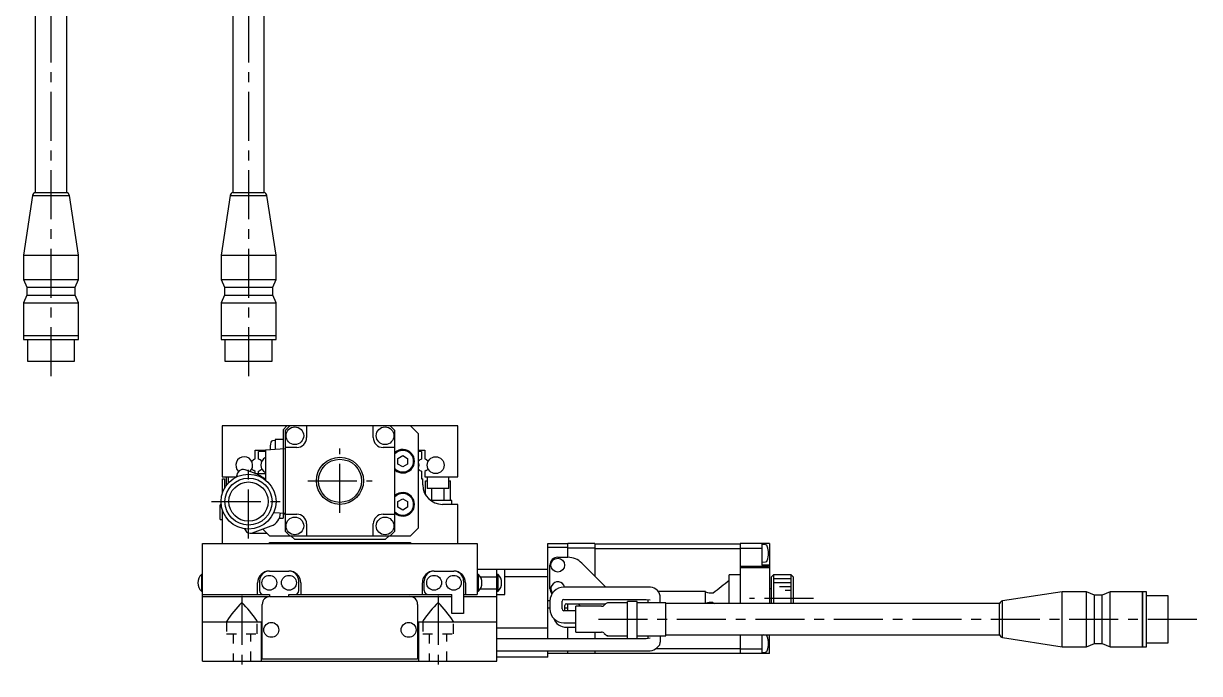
# Model space of a CAD drawing. Extents: x -272 to 411, y 17 to 421.
# Drawn here: x -234.8 to 64.9, y 19.5 to 185.3 of the extents above; entities that cross this region are included whole.
import ezdxf

# ---------------------------------------------------------------- set-up
doc = ezdxf.new("R2010")
doc.units = 0
doc.header["$LTSCALE"] = 10
doc.linetypes.add('CENTER', pattern=[2, 1.25, -0.25, 0.25, -0.25])
doc.linetypes.add('DOT', pattern=[0.5, 0.25, -0.25])
doc.layers.add('1', color=7, linetype='CONTINUOUS')

msp = doc.modelspace()

# ---------------------------------------------------------------- linework, layer by layer
at = {"layer": '1', "color": 4, "linetype": 'CENTER'}
for p, q in [((-227.832557, 247.846061), (-227.832557, 92.846061)), ((-177.481957, 247.846061), (-177.481957, 92.846061)), ((-154.181957, 60.47326), (-154.181957, 76.87326)), ((-177.481957, 53.973261), (-177.481957, 72.773259)), ((-162.381957, 68.67326), (-145.981957, 68.67326)), ((-186.881956, 63.37326), (-168.081958, 63.37326)), ((-179.181957, 39.327125), (-179.181957, 19.5497)), ((-129.181957, 39.327125), (-129.181957, 19.5497)), ((-33.517248, 38.67326), (-49.784141, 38.67326)), ((-88.302795, 33.37326), (64.880512, 33.37326))]:
    msp.add_line(p, q, dxfattribs=at)
at = {"layer": '1', "color": 7, "linetype": 'CONTINUOUS'}
for p, q in [((-231.832557, 227.203169), (-231.832557, 142.160825)), ((-223.832557, 142.160825), (-223.832557, 227.203169)), ((-181.481957, 227.203169), (-181.481957, 142.160825)), ((-173.481957, 142.160825), (-173.481957, 227.203169)), ((-232.516883, 141.437152), (-234.832556, 126.203169)), ((-232.516883, 141.437152), (-223.148232, 141.437152)), ((-231.832557, 142.160825), (-223.832557, 142.160825)), ((-220.832558, 126.203169), (-223.148232, 141.437152)), ((-182.166283, 141.437152), (-184.481956, 126.203169)), ((-182.166283, 141.437152), (-172.797631, 141.437152)), ((-181.481957, 142.160825), (-173.481957, 142.160825)), ((-170.481958, 126.203169), (-172.797631, 141.437152)), ((-234.832556, 126.203169), (-220.832558, 126.203169)), ((-234.832556, 126.203169), (-234.832556, 120.01017)), ((-220.832558, 120.01017), (-220.832558, 126.203169)), ((-184.481956, 126.203169), (-184.481956, 120.01017)), ((-184.481956, 126.203169), (-170.481958, 126.203169)), ((-170.481958, 120.01017), (-170.481958, 126.203169)), ((-234.832556, 120.01017), (-220.832558, 120.01017)), ((-234.832556, 120.01017), (-233.982557, 118.01017)), ((-221.682557, 118.01017), (-220.832558, 120.01017)), ((-184.481956, 120.01017), (-183.631957, 118.01017)), ((-184.481956, 120.01017), (-170.481958, 120.01017)), ((-171.331957, 118.01017), (-170.481958, 120.01017)), ((-233.982557, 118.01017), (-221.682557, 118.01017)), ((-233.982557, 118.01017), (-233.982557, 116.01017)), ((-221.682557, 116.01017), (-221.682557, 118.01017)), ((-183.631957, 118.01017), (-183.631957, 116.01017)), ((-183.631957, 118.01017), (-171.331957, 118.01017)), ((-171.331957, 116.01017), (-171.331957, 118.01017)), ((-233.982557, 116.01017), (-234.832556, 114.01017)), ((-234.832556, 114.01017), (-220.832558, 114.01017)), ((-234.832556, 114.01017), (-234.832556, 105.75317)), ((-233.982557, 116.01017), (-221.682557, 116.01017)), ((-220.832558, 114.01017), (-221.682557, 116.01017)), ((-220.832558, 105.75317), (-220.832558, 114.01017)), ((-183.631957, 116.01017), (-184.481956, 114.01017)), ((-184.481956, 114.01017), (-184.481956, 105.75317)), ((-184.481956, 114.01017), (-170.481958, 114.01017)), ((-183.631957, 116.01017), (-171.331957, 116.01017)), ((-170.481958, 114.01017), (-171.331957, 116.01017)), ((-170.481958, 105.75317), (-170.481958, 114.01017)), ((-234.832556, 105.75317), (-220.832558, 105.75317)), ((-234.832556, 105.75317), (-234.782556, 105.70317)), ((-234.832556, 105.70317), (-220.832558, 105.70317)), ((-234.832556, 105.70317), (-234.832556, 104.703168)), ((-220.882558, 105.70317), (-220.832558, 105.75317)), ((-220.832558, 104.703168), (-220.832558, 105.70317)), ((-184.481956, 105.75317), (-184.431956, 105.70317)), ((-184.481956, 105.75317), (-170.481958, 105.75317)), ((-184.481956, 105.70317), (-184.481956, 104.703168)), ((-184.481956, 105.70317), (-170.481958, 105.70317)), ((-170.531958, 105.70317), (-170.481958, 105.75317)), ((-170.481958, 104.703168), (-170.481958, 105.70317)), ((-234.832556, 104.703168), (-220.832558, 104.703168)), ((-233.832555, 104.703168), (-233.832555, 99.203167)), ((-221.832559, 99.203167), (-221.832559, 104.703168)), ((-184.481956, 104.703168), (-170.481958, 104.703168)), ((-183.481955, 104.703168), (-183.481955, 99.203167)), ((-171.481959, 99.203167), (-171.481959, 104.703168)), ((-233.832555, 99.203167), (-221.832559, 99.203167)), ((-183.481955, 99.203167), (-171.481959, 99.203167)), ((-184.181957, 82.67326), (-184.181957, 69.67326)), ((-124.181957, 82.67326), (-184.181957, 82.67326)), ((-167.681957, 82.67326), (-168.681957, 81.67326)), ((-168.681957, 81.67326), (-168.681957, 59.17326)), ((-166.981957, 82.67326), (-168.181957, 81.47326)), ((-168.181957, 81.47326), (-168.181957, 55.87326)), ((-162.681957, 82.67326), (-162.681957, 79.67326)), ((-145.681957, 79.67326), (-145.681957, 82.67326)), ((-140.181957, 81.47326), (-141.381957, 82.67326)), ((-140.181957, 55.87326), (-140.181957, 81.47326)), ((-134.181957, 80.67326), (-136.181957, 82.67326)), ((-124.181957, 69.67326), (-124.181957, 82.67326)), ((-170.681957, 78.92326), (-171.364744, 78.863524)), ((-168.681957, 79.17326), (-170.681957, 79.17326)), ((-170.681957, 79.17326), (-170.681957, 76.748443)), ((-134.181957, 56.67326), (-134.181957, 80.67326)), ((-175.781957, 74.281801), (-175.781957, 76.47326)), ((-175.781957, 76.47326), (-173.181957, 76.47326)), ((-174.981957, 74.20954), (-174.981957, 76.17326)), ((-173.181957, 76.17326), (-174.981957, 76.17326)), ((-173.181957, 76.57363), (-168.181957, 76.92326)), ((-173.181957, 76.573626), (-173.181957, 68.896845)), ((-165.181957, 77.17326), (-168.181957, 77.17326)), ((-140.181957, 77.17326), (-143.181957, 77.17326)), ((-139.431957, 74.394948), (-138.181957, 75.116636)), ((-138.181957, 75.116636), (-136.931957, 74.394948)), ((-134.181957, 76.47326), (-132.581957, 76.47326)), ((-133.381957, 76.17326), (-134.181957, 76.17326)), ((-133.381957, 76.17326), (-133.381957, 74.20954)), ((-132.581957, 76.47326), (-132.581957, 74.281801)), ((-176.142052, 74.0739), (-175.781957, 74.281801)), ((-139.431957, 72.951572), (-139.431957, 74.394948)), ((-138.181957, 72.229884), (-139.431957, 72.951572)), ((-136.931957, 72.951572), (-138.181957, 72.229884)), ((-136.931957, 74.394948), (-136.931957, 72.951572)), ((-132.581957, 74.281801), (-132.221862, 74.0739)), ((-184.181957, 69.67326), (-180.533184, 69.67326)), ((-184.081957, 69.17326), (-183.581957, 69.17326)), ((-184.081957, 65.705638), (-184.081957, 69.17326)), ((-183.581957, 69.17326), (-183.581957, 66.806915)), ((-183.181957, 69.67326), (-183.181957, 67.436508)), ((-182.681957, 69.67326), (-182.681957, 68.059408)), ((-180.437525, 69.7187), (-180.437525, 70.003562)), ((-175.962835, 70.588537), (-178.357394, 71.460086)), ((-175.781957, 71.06472), (-176.142052, 71.272621)), ((-175.781957, 70.520728), (-175.781957, 71.06472)), ((-173.181957, 70.423259), (-175.538858, 70.423259)), ((-174.981957, 70.423259), (-174.981957, 71.13698)), ((-133.381957, 71.13698), (-133.381957, 69.17326)), ((-133.381957, 69.17326), (-133.081957, 69.17326)), ((-133.081957, 67.67326), (-133.081957, 69.17326)), ((-132.221862, 71.272621), (-132.581957, 71.06472)), ((-132.581957, 71.06472), (-132.581957, 69.67326)), ((-132.581957, 69.67326), (-124.181957, 69.67326)), ((-131.931957, 69.67326), (-131.931957, 66.67326)), ((-126.431957, 66.67326), (-126.431957, 69.67326)), ((-132.357383, 65.083494), (-132.357383, 68.67326)), ((-132.357383, 68.67326), (-131.931957, 68.67326)), ((-126.431957, 66.67326), (-131.931957, 66.67326)), ((-130.76967, 63.67326), (-130.76967, 66.67326)), ((-127.594244, 63.67326), (-127.594244, 66.67326)), ((-126.431957, 68.67326), (-126.006531, 68.67326)), ((-126.006531, 63.67326), (-126.006531, 68.67326)), ((-139.431957, 63.394948), (-138.181957, 64.116636)), ((-139.431957, 61.951572), (-139.431957, 63.394948)), ((-138.181957, 64.116636), (-136.931957, 63.394948)), ((-136.931957, 63.394948), (-136.931957, 61.951572)), ((-125.681957, 63.67326), (-131.081957, 63.67326)), ((-125.681957, 62.67326), (-125.681957, 63.67326)), ((-184.436091, 62.57326), (-184.681957, 62.57326)), ((-184.681957, 58.77326), (-184.681957, 62.57326)), ((-184.181957, 61.34595), (-184.181957, 52.67326)), ((-171.044684, 60.623442), (-168.181957, 60.423261)), ((-169.350138, 60.496806), (-169.350138, 60.504947)), ((-168.181957, 60.17326), (-165.181957, 60.17326)), ((-143.181957, 60.17326), (-140.181957, 60.17326)), ((-138.181957, 61.229884), (-139.431957, 61.951572)), ((-136.931957, 61.951572), (-138.181957, 61.229884)), ((-124.181957, 62.67326), (-128.081957, 62.67326)), ((-124.181957, 52.67326), (-124.181957, 62.67326)), ((-184.681957, 58.77326), (-184.181957, 58.77326)), ((-176.478008, 55.416737), (-171.685966, 57.160897)), ((-169.606093, 59.17326), (-168.681957, 59.17326)), ((-162.681957, 57.67326), (-162.681957, 54.67326)), ((-145.681957, 54.67326), (-145.681957, 57.67326)), ((-177.00814, 55.32326), (-172.831957, 55.32326)), ((-173.873424, 56.364728), (-172.181957, 54.67326)), ((-172.181957, 54.67326), (-136.181957, 54.67326)), ((-168.181957, 55.87326), (-166.981957, 54.67326)), ((-166.681957, 54.67326), (-165.681957, 53.67326)), ((-142.681957, 53.67326), (-141.681957, 54.67326)), ((-141.381957, 54.67326), (-140.181957, 55.87326)), ((-136.181957, 54.67326), (-134.181957, 56.67326)), ((-189.181957, 22.67326), (-189.181957, 52.67326)), ((-189.181957, 52.67326), (-119.181957, 52.67326)), ((-172.181957, 52.97326), (-136.181957, 52.97326)), ((-172.181957, 52.67326), (-172.181957, 52.97326)), ((-142.681957, 53.67326), (-165.681957, 53.67326)), ((-136.181957, 52.97326), (-136.181957, 52.67326)), ((-119.181957, 52.67326), (-119.181957, 39.67326)), ((-101.181957, 52.67326), (-96.181957, 52.67326)), ((-101.181957, 28.42326), (-101.181957, 52.67326)), ((-96.181957, 51.67326), (-101.181957, 51.67326)), ((-96.081957, 52.67326), (-96.181957, 52.57326)), ((-96.181957, 52.67326), (-96.181957, 49.17326)), ((-89.181957, 51.47326), (-96.181957, 51.47326)), ((-89.181957, 52.67326), (-96.081957, 52.67326)), ((-89.181957, 52.67326), (-89.181957, 44.330114)), ((-89.181957, 52.57326), (-52.181957, 52.57326)), ((-89.181957, 51.431839), (-52.181957, 51.431839)), ((-52.181957, 52.67326), (-52.181957, 37.37326)), ((-44.681957, 52.67326), (-52.181957, 52.67326)), ((-52.181957, 51.47326), (-46.681957, 51.47326)), ((-46.681957, 52.67326), (-46.681957, 47.17326)), ((-45.696677, 52.337059), (-46.681957, 52.42326)), ((-44.681957, 52.67326), (-44.681957, 37.37326)), ((-98.681957, 49.17326), (-96.096171, 49.17326)), ((-46.681957, 47.92326), (-45.696677, 48.009461)), ((-172.181957, 45.67326), (-167.181957, 45.67326)), ((-130.181957, 45.67326), (-125.181957, 45.67326)), ((-119.181957, 46.17326), (-101.181957, 46.17326)), ((-114.181957, 22.67326), (-114.181957, 46.17326)), ((-112.181957, 39.67326), (-112.181957, 46.17326)), ((-100.681957, 41.17326), (-100.681957, 47.17326)), ((-92.560637, 47.708794), (-86.405405, 41.553562)), ((-52.181957, 46.92326), (-44.981957, 46.92326)), ((-52.181957, 46.573626), (-44.681957, 46.573626)), ((-44.681957, 47.17326), (-46.681957, 47.17326)), ((-44.981957, 46.888297), (-44.981957, 46.92326)), ((-44.681957, 46.888297), (-44.981957, 46.888297)), ((-189.474205, 44.82326), (-189.474205, 40.52326)), ((-189.181957, 44.82326), (-189.474205, 44.82326)), ((-175.181957, 39.67326), (-175.181957, 42.67326)), ((-174.681957, 43.17326), (-174.681957, 40.67326)), ((-164.681957, 40.67326), (-164.681957, 43.17326)), ((-164.181957, 42.67326), (-164.181957, 39.67326)), ((-133.181957, 39.67326), (-133.181957, 42.67326)), ((-132.681957, 40.67326), (-132.681957, 43.17326)), ((-122.681957, 43.17326), (-122.681957, 34.87326)), ((-122.181957, 42.67326), (-122.181957, 39.67326)), ((-118.889709, 44.82326), (-119.181957, 44.82326)), ((-118.889709, 40.52326), (-118.889709, 44.82326)), ((-118.405168, 44.20954), (-114.181957, 44.20954)), ((-113.889709, 44.82326), (-114.181957, 44.82326)), ((-113.889709, 40.52326), (-113.889709, 44.82326)), ((-101.181957, 44.17326), (-112.181957, 44.17326)), ((-52.181957, 44.67326), (-54.981957, 44.67326)), ((-54.981957, 37.37326), (-54.981957, 44.67326)), ((-43.681957, 44.67326), (-44.181957, 44.17326)), ((-44.181957, 37.37326), (-44.181957, 44.17326)), ((-43.681957, 44.67326), (-43.681957, 37.37326)), ((-39.181957, 44.67326), (-43.681957, 44.67326)), ((-39.181957, 37.37326), (-39.181957, 44.67326)), ((-38.681957, 44.17326), (-39.181957, 44.67326)), ((-38.681957, 44.17326), (-38.681957, 37.37326)), ((-189.474205, 40.52326), (-189.181957, 40.52326)), ((-189.181957, 39.67326), (-172.181957, 39.67326)), ((-189.181957, 39.17326), (-172.181957, 39.17326)), ((-172.181957, 39.67326), (-172.181957, 39.163235)), ((-171.981957, 39.17326), (-125.681957, 39.17326)), ((-167.181957, 39.17326), (-167.181957, 39.67326)), ((-167.181957, 39.67326), (-125.681957, 39.67326)), ((-125.681957, 34.87326), (-125.681957, 39.67326)), ((-122.681957, 39.67326), (-119.181957, 39.67326)), ((-122.681957, 39.17326), (-114.181957, 39.17326)), ((-119.181957, 40.52326), (-118.889709, 40.52326)), ((-118.405168, 41.13698), (-114.181957, 41.13698)), ((-114.181957, 40.52326), (-113.889709, 40.52326)), ((-114.181957, 39.67326), (-112.181957, 39.67326)), ((-76.118879, 41.553562), (-97.118879, 41.553562)), ((-60.981957, 40.423259), (-72.945127, 40.423259)), ((-72.568879, 37.57326), (-72.568879, 39.319522)), ((-60.981957, 37.378855), (-60.981957, 40.423259)), ((-44.181957, 41.17326), (-44.681957, 41.17326)), ((29.903829, 40.373259), (14.669847, 38.057586)), ((29.903829, 26.373261), (29.903829, 40.373259)), ((36.096828, 40.373259), (29.903829, 40.373259)), ((36.096828, 26.373261), (36.096828, 40.373259)), ((38.096828, 39.52326), (36.096828, 40.373259)), ((38.096828, 27.22326), (38.096828, 39.52326)), ((40.096828, 39.52326), (38.096828, 39.52326)), ((42.096828, 40.373259), (40.096828, 39.52326)), ((40.096828, 27.22326), (40.096828, 39.52326)), ((42.096828, 26.373261), (42.096828, 40.373259)), ((50.353828, 40.373259), (42.096828, 40.373259)), ((50.353828, 26.373261), (50.353828, 40.373259)), ((50.403828, 40.323259), (50.353828, 40.373259)), ((50.403828, 26.373261), (50.403828, 40.373259)), ((51.40383, 40.373259), (50.403828, 40.373259)), ((51.40383, 26.373261), (51.40383, 40.373259)), ((56.903831, 39.373258), (51.40383, 39.373258)), ((56.903831, 27.373262), (56.903831, 39.373258)), ((-173.981957, 23.17326), (-173.981957, 37.17326)), ((-134.381957, 37.17326), (-134.381957, 23.17326)), ((-101.181957, 38.17326), (-100.664821, 38.17326)), ((-100.668879, 36.17326), (-101.181957, 36.17326)), ((-100.668879, 38.003562), (-100.668879, 36.003562)), ((-97.568879, 36.003562), (-97.568879, 38.003562)), ((-97.118879, 38.453562), (-76.118879, 38.453562)), ((-96.887654, 35.553562), (-96.887654, 36.873259)), ((-96.181957, 36.17326), (-96.887654, 36.17326)), ((-96.437654, 37.323259), (-86.443396, 37.323259)), ((-96.181957, 37.323259), (-96.181957, 35.553562)), ((-94.096171, 30.07326), (-94.096171, 36.67326)), ((-87.510384, 36.67326), (-94.096171, 36.67326)), ((-92.838811, 36.67326), (-93.488811, 37.323259)), ((-86.489064, 37.280367), (-86.803277, 36.966153)), ((-80.931957, 37.57326), (-85.781957, 37.57326)), ((-80.931957, 28.47326), (-80.931957, 37.87326)), ((-78.431957, 37.87326), (-80.931957, 37.87326)), ((-78.431957, 28.47326), (-78.431957, 37.87326)), ((-71.096171, 37.57326), (-78.431957, 37.57326)), ((-76.118879, 38.453562), (-75.160796, 38.319105)), ((-75.668879, 37.57326), (-75.668879, 38.431336)), ((-71.096171, 29.17326), (-71.096171, 37.57326)), ((13.946173, 37.37326), (-71.096171, 37.37326)), ((-59.128199, 37.613494), (-59.035692, 37.573953)), ((-59.035692, 37.573953), (-58.949963, 37.517937)), ((-58.949963, 37.517937), (-58.860069, 37.453799)), ((-58.860069, 37.453799), (-58.756625, 37.377901)), ((13.946173, 29.37326), (13.946173, 37.37326)), ((14.669847, 28.688935), (14.669847, 38.057586)), ((-175.307008, 32.916752), (-175.34956, 33.017422)), ((-133.010977, 33.024401), (-133.065236, 32.891396)), ((-122.681957, 34.87326), (-125.681957, 34.87326)), ((-94.096171, 35.553562), (-97.118879, 35.553562)), ((-173.981957, 32.67326), (-189.181957, 32.67326)), ((-183.081531, 32.80912), (-183.081957, 32.79577)), ((-183.081957, 32.79577), (-182.923614, 32.67326)), ((-183.054585, 32.92326), (-183.081531, 32.80912)), ((-175.4403, 32.67326), (-175.281957, 32.795788)), ((-175.281957, 32.795788), (-175.307008, 32.916752)), ((-174.181957, 22.67326), (-174.181957, 32.67326)), ((-114.181957, 32.67326), (-134.381957, 32.67326)), ((-134.181957, 32.67326), (-134.181957, 22.67326)), ((-133.065236, 32.891396), (-133.081957, 32.795778)), ((-133.081957, 32.795778), (-132.923614, 32.67326)), ((-125.4403, 32.67326), (-125.281957, 32.795778)), ((-125.281957, 32.795778), (-125.312095, 32.930741)), ((-114.181957, 31.17326), (-101.181957, 31.17326)), ((-97.118879, 32.453562), (-94.096171, 32.453562)), ((-96.437654, 31.323259), (-94.096171, 31.323259)), ((-96.181957, 31.323259), (-96.181957, 28.42326)), ((-94.096171, 30.07326), (-87.510384, 30.07326)), ((-89.181957, 30.07326), (-89.181957, 28.42326)), ((-76.118879, 28.42326), (-114.181957, 28.42326)), ((-86.803277, 29.780367), (-86.489064, 29.466153)), ((-86.20302, 29.266229), (-86.164712, 29.12326)), ((-86.164712, 29.12326), (-81.497278, 29.12326)), ((-85.781957, 29.17326), (-80.931957, 29.17326)), ((-81.497278, 29.12326), (-81.483881, 29.17326)), ((-80.931957, 28.47326), (-78.431957, 28.47326)), ((-78.431957, 29.17326), (-71.096171, 29.17326)), ((-77.781957, 29.12326), (-77.281957, 29.12326)), ((-75.160796, 28.557718), (-76.118879, 28.42326)), ((-75.668879, 28.44768), (-75.668879, 29.17326)), ((-72.697421, 26.890872), (-72.634056, 27.078967)), ((-72.634056, 27.078967), (-72.592341, 27.268814)), ((-72.592341, 27.268814), (-72.571589, 27.458999)), ((-72.571589, 27.458999), (-72.568879, 27.5573)), ((-72.568879, 29.17326), (-72.568879, 27.5573)), ((-71.096171, 29.37326), (13.946173, 29.37326)), ((-52.181957, 29.37326), (-52.181957, 24.67326)), ((-46.681957, 29.37326), (-46.681957, 24.67326)), ((-45.696677, 29.337059), (-46.110453, 29.37326)), ((-44.681957, 24.67326), (-44.681957, 29.37326)), ((14.669847, 28.688935), (29.903829, 26.373261)), ((36.096828, 26.373261), (38.096828, 27.22326)), ((38.096828, 27.22326), (40.096828, 27.22326)), ((40.096828, 27.22326), (42.096828, 26.373261)), ((51.40383, 27.373262), (56.903831, 27.373262)), ((-173.981957, 24.17326), (-174.181957, 24.17326)), ((-134.181957, 24.17326), (-134.381957, 24.17326)), ((-114.181957, 25.32326), (-76.118879, 25.32326)), ((-101.181957, 23.67326), (-101.181957, 25.32326)), ((-96.181957, 24.67326), (-101.181957, 24.67326)), ((-96.181957, 25.32326), (-96.181957, 24.67326)), ((-96.181957, 24.77326), (-96.081957, 24.67326)), ((-89.181957, 24.67326), (-96.081957, 24.67326)), ((-89.181957, 25.32326), (-89.181957, 24.67326)), ((-89.181957, 24.77326), (-52.181957, 24.77326)), ((-73.544347, 25.914682), (-52.181957, 25.914682)), ((-52.181957, 25.87326), (-46.681957, 25.87326)), ((-44.681957, 24.67326), (-52.181957, 24.67326)), ((-46.681957, 24.92326), (-45.696677, 25.009461)), ((29.903829, 26.373261), (36.096828, 26.373261)), ((42.096828, 26.373261), (50.353828, 26.373261)), ((50.353828, 26.373261), (50.403828, 26.423261)), ((50.403828, 26.373261), (51.40383, 26.373261)), ((-189.181957, 22.67326), (-114.181957, 22.67326)), ((-134.381957, 23.17326), (-173.981957, 23.17326)), ((-101.181957, 23.67326), (-114.181957, 23.67326))]:
    msp.add_line(p, q, dxfattribs=at)
at = {"layer": '1', "color": 9, "linetype": 'CONTINUOUS'}
for p, q in [((-39.181957, 43.67326), (-43.681957, 43.67326)), ((-39.181957, 42.67326), (-43.681957, 42.67326)), ((-39.181957, 41.67326), (-42.181957, 41.67326)), ((-39.181957, 40.67326), (-40.681957, 40.67326))]:
    msp.add_line(p, q, dxfattribs=at)
at = {"layer": '1', "color": 9, "linetype": 'DOT'}
for p, q in [((-183.081957, 32.795923), (-183.081957, 29.67326)), ((-175.281957, 29.67326), (-175.281957, 32.796382)), ((-133.081957, 32.796136), (-133.081957, 29.67326)), ((-125.281957, 29.67326), (-125.281957, 32.79613)), ((-183.081957, 29.67326), (-175.281957, 29.67326)), ((-181.431957, 29.67326), (-181.431957, 22.67326)), ((-176.931957, 22.67326), (-176.931957, 29.67326)), ((-133.081957, 29.67326), (-125.281957, 29.67326)), ((-131.431957, 29.67326), (-131.431957, 22.67326)), ((-126.931957, 22.67326), (-126.931957, 29.67326))]:
    msp.add_line(p, q, dxfattribs=at)
at = {"layer": '1', "color": 7, "linetype": 'CONTINUOUS'}
for centre, radius in [((-165.681957, 80.17326), 2.25), ((-142.681957, 80.17326), 2.25), ((-154.181957, 68.67326), 6), ((-154.181957, 68.67326), 5.5), ((-129.781957, 72.67326), 2.15), ((-177.481957, 63.37326), 6.999999), ((-177.481957, 63.37326), 5.999998), ((-177.481957, 63.37326), 5), ((-165.681957, 57.17326), 2.25), ((-142.681957, 57.17326), 2.25), ((-98.681957, 47.17326), 1.75), ((-172.181957, 42.67326), 1.9), ((-167.181957, 42.67326), 1.9), ((-130.181957, 42.67326), 1.9), ((-125.181957, 42.67326), 1.9), ((-171.681957, 30.67326), 1.9), ((-136.681957, 30.67326), 1.9)]:
    msp.add_circle(centre, radius, dxfattribs=at)
for centre, radius, start, end in [((-231.54464, 141.203168), 1.000002, 106.733256, 166.468302), ((-224.120474, 141.203168), 1.000002, 13.531698, 73.266744), ((-181.19404, 141.203168), 1.000002, 106.733256, 166.468302), ((-173.769874, 141.203168), 1.000002, 13.531698, 73.266744), ((-166.981957, 77.17326), 5, 164.637451, 185.898938), ((-171.321166, 78.365427), 0.5, 95, 164.637451), ((-165.181957, 79.67326), 2.5, 270, 0), ((-143.181957, 79.67326), 2.5, 180, 270), ((-138.181957, 73.67326), 3, 228.189685, 131.810315), ((-138.181957, 73.67326), 2.75, 223.341758, 136.658242), ((-178.581957, 72.67326), 2.15, 310.36227, 228.260435), ((-175.267052, 72.558355), 1.75, 120, 142.435105), ((-175.381957, 72.67326), 1.5875, 36.779043, 75.405971), ((-172.181957, 72.67326), 2.15, 117.717748, 242.282252), ((-132.981957, 72.67326), 1.5875, 104.594029, 139.104554), ((-136.181957, 72.67326), 2.15, 338.471096, 21.528904), ((-133.096862, 72.558355), 1.75, 37.564895, 60), ((-178.887525, 70.003562), 1.55, 70, 190.166304), ((-175.267052, 72.788165), 1.75, 217.564895, 240), ((-179.400138, 61.144627), 10.05, 51.776955, 70), ((-175.381957, 72.67326), 1.5875, 284.594029, 323.220957), ((-132.981957, 72.67326), 1.5875, 220.895446, 255.405971), ((-133.096862, 72.788165), 1.75, 300, 322.435105), ((-128.081957, 67.67326), 5, 180, 270), ((-138.181957, 62.67326), 3, 228.189685, 131.810315), ((-138.181957, 62.67326), 2.75, 223.341758, 136.658242), ((-172.900138, 60.496806), 3.55, 290, 0), ((-170.181957, 62.67326), 2.75, 303.055731, 306.052353), ((-170.181957, 62.67326), 3, 300, 311.810315), ((-165.181957, 57.67326), 2.5, 0, 90), ((-143.181957, 57.67326), 2.5, 90, 180), ((-177.00814, 56.87326), 1.55, 195.944444, 290), ((-45.740255, 51.838962), 0.5, 17.629155, 85), ((-50.981957, 50.17326), 6, 342.370845, 17.629155), ((-98.681957, 47.17326), 2, 90, 180), ((-96.096171, 44.17326), 5, 45, 90), ((-45.740255, 48.507558), 0.5, 275, 342.370845), ((-172.181957, 42.67326), 3, 90, 180), ((-172.181957, 43.17326), 2.5, 90, 180), ((-167.181957, 42.67326), 3, 0, 90), ((-167.181957, 43.17326), 2.5, 0, 90), ((-130.181957, 42.67326), 3, 90, 180), ((-130.181957, 43.17326), 2.5, 90, 180), ((-125.181957, 42.67326), 3, 0, 90), ((-125.181957, 43.17326), 2.5, 0, 90), ((-187.381957, 42.67326), 3, 134.220044, 225.779956), ((-120.981957, 42.67326), 3, 314.220044, 45.779956), ((-115.981957, 42.67326), 3, 314.220044, 45.779956), ((-98.681957, 41.17326), 1.75, 12.551406, 220.047708), ((-87.014066, 79.901654), 48.583739, 305.09300435, 311.24784118), ((-173.681957, 40.67326), 1, 180, 270), ((-171.981957, 37.17326), 2, 90, 180), ((-165.681957, 40.67326), 1, 270, 0), ((-136.381957, 37.17326), 2, 0, 90), ((-131.681957, 40.67326), 1, 180, 270), ((-98.681957, 41.17326), 2, 180, 222.211943), ((-97.118879, 38.003562), 3.55, 90, 180), ((-76.117822, 34.239871), 7.313691, 85.95285146, 90.00828177), ((-75.23855, 38.848919), 2.710832, 9.99725836, 97.69738539), ((-59.712128, 43.052928), 2.970833, 244.69530626, 282.22572146), ((-155.175316, 14.147225), 33.612395, 135.57930226, 146.04065697), ((-208.533607, 9.607588), 40.61036, 35.20122668, 43.71695871), ((-99.240507, 9.110756), 41.380032, 136.35021933, 144.69681415), ((-155.841885, 11.968797), 37.033379, 34.47373438, 43.95466992), ((-97.118879, 36.003562), 3.55, 180, 270), ((-97.118879, 38.003562), 0.45, 90, 180), ((-97.118879, 36.003562), 0.45, 180, 270), ((-96.437654, 36.873259), 0.45, 90, 180), ((-87.510384, 37.67326), 1, 270, 315), ((-85.781957, 36.57326), 1, 90, 135), ((-59.670249, 34.449464), 3.210125, 80.27866908, 114.11791776), ((14.90383, 37.085343), 1.000002, 103.531698, 163.266744), ((-96.437654, 34.873259), 3.55, 200.364885, 270), ((-87.510384, 29.07326), 1, 45, 90), ((-85.781957, 30.17326), 1, 225, 270), ((-77.781957, 29.62326), 0.5, 244.158067, 270), ((-77.281957, 29.62326), 0.5, 270, 295.841933), ((-45.740255, 28.838962), 0.5, 17.629155, 85), ((-50.981957, 27.17326), 6, 342.370845, 17.629155), ((14.90383, 29.661177), 1.000002, 196.733256, 256.468302), ((-75.627344, 28.76807), 3.479701, 261.87936227, 327.35237059), ((-45.740255, 25.507558), 0.5, 275, 342.370845)]:
    msp.add_arc(centre, radius, start, end, dxfattribs=at)

doc.saveas('drawing.dxf')
